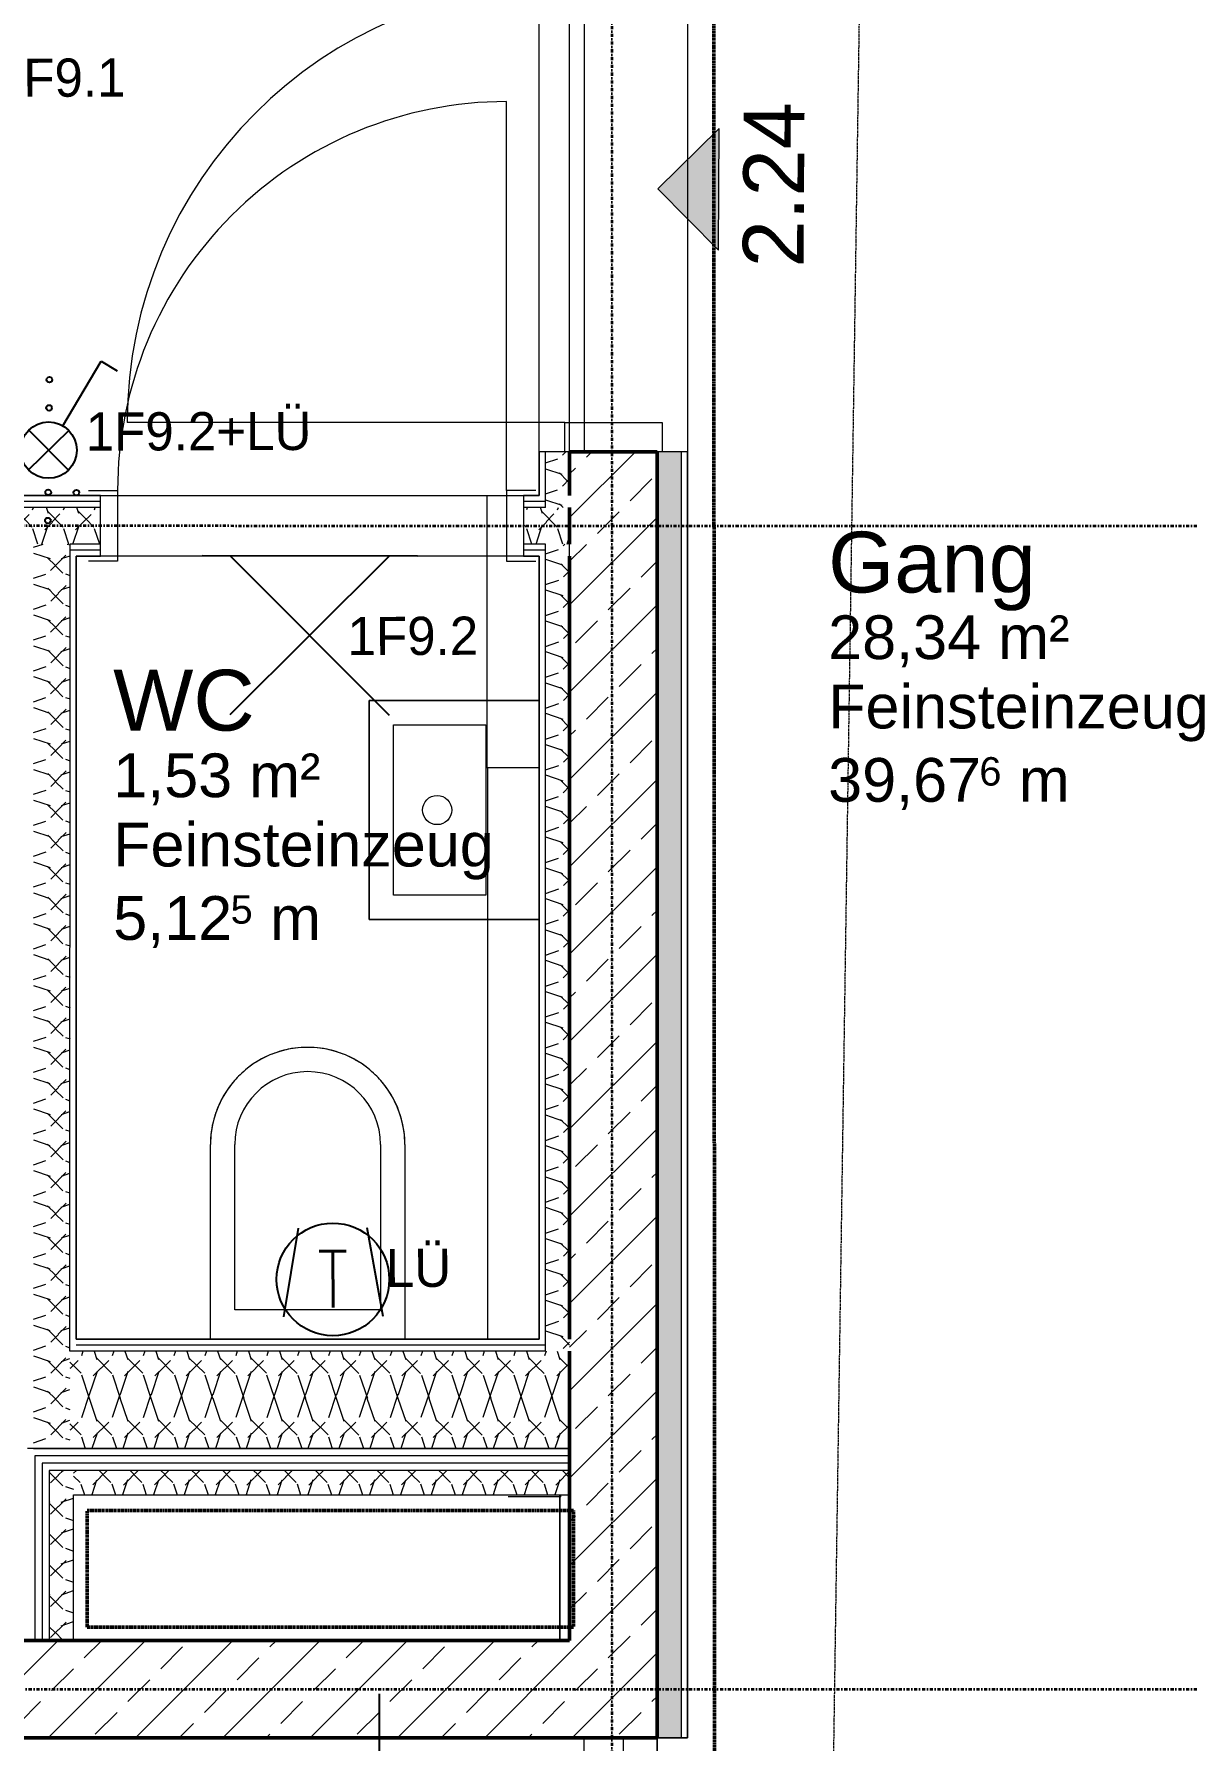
# Model space of a CAD drawing. Header units: metres. Extents: x -17679 to 22565, y -12299 to 33430.
# Drawn here: x 1558 to 3929, y 3915 to 7426 of the extents above; entities that cross this region are included whole.
import ezdxf
from ezdxf.enums import TextEntityAlignment as Align

# ---------------------------------------------------------------- set-up
doc = ezdxf.new("R2010")
doc.units = ezdxf.units.M
doc.linetypes.add('Strich Punkt Mittel', pattern=[0.015875, 0.00635, -0.0047625, 0, -0.0047625])
doc.linetypes.add('Verdeckt', pattern=[0.003, 0.002, -0.001])
doc.layers.get('0').update_dxf_attribs({"color": 252})
for name, color, linetype, lineweight in [('A-DETL-MBND', 5, 'Continuous', 5), ('A_Brandabschnitte', 30, 'Verdeckt', 50), ('A_Decken', 8, 'Continuous', 13), ('A_Fluchtweg', 240, 'Verdeckt', 18), ('A_Raeume_', 7, 'Continuous', 5), ('A_Raeume_Beschriftung_', 7, 'Continuous', 9), ('A_Raster_', 1, 'Continuous', 9), ('A_Sanitaer', 3, 'Continuous', 13), ('A_Tueren', 31, 'Continuous', 13), ('A_Waende', 7, 'Continuous', 13)]:
    doc.layers.add(name, color=color, linetype=linetype, lineweight=lineweight)
doc.layers.add('E_Steckdose+Schalter', color=150, linetype='Continuous', true_color=0x0b6cf4)
doc.layers.add('ET_LEGENDE - Wohnung$0$800_KO_HI____L', color=130, linetype='Continuous')
doc.styles.add('Arial_2', font='arial.ttf', dxfattribs={"height": 0.09})
doc.styles.add('Arial_3', font='arial.ttf', dxfattribs={"height": 0.0584901800327332})
doc.styles.add('Arial_4', font='arial.ttf', dxfattribs={"height": 0.1249999999999999})
doc.styles.add('ET_LEGENDE - Wohnung$0$ROMANS', font='romans.shx', dxfattribs={"width": 0.6})
pattern_1 = [(45, (0, 0), (-0.0898025612106916, 0.0898025612106916), []), (45, (0.0898, 0), (-0.0898025612106916, 0.0898025612106916), [0.0635, -0.03175])]

# ---------------------------------------------------------------- blocks, each defined once
blk = doc.blocks.new('*U548')
for p, q in [((25, 43.30127018922939), (91.66666666666666, 158.7713240271434)), ((91.66666666666666, 158.7713240271434), (120.5341801261374, 142.1046573604767)), ((-35.35533905932738, -35.35533905932736), (35.35533905932737, 35.35533905932737)), ((35.35533905932736, -35.35533905932738), (-35.35533905932736, 35.35533905932738))]:
    blk.add_line(p, q)
blk.add_circle((0, 0), 50)
at = {"layer": 'ET_LEGENDE - Wohnung$0$800_KO_HI____L'}
for centre in [(0, 125), (0, 74.99999999999997), (-50, -75), (0, -75), (50, -75), (0, -125)]:
    blk.add_circle(centre, 5, dxfattribs=at)
at = {"style": 'ET_LEGENDE - Wohnung$0$ROMANS', "width": 0.6, "flags": 1}
for tag, p in [('RAUMBUCHNUMMER', (-0.248237514286302, -465.740553349995)), ('ANLAGE', (-0.248237514286302, -615.740553349995))]:
    blk.add_attdef(tag, text='', height=100, dxfattribs=at).set_placement(p, align=Align.MIDDLE)
for tag, p in [('TEILANLAGE_NR', (-0.248237514286302, -765.740553349995)), ('KOMPONENTE', (-0.248237514286302, -915.740553349995)), ('KOMPONENTE_NR', (-0.248237514286302, -1065.740553349995)), ('BEZEICHNUNG', (-0.248237514286302, -1215.740553349995)), ('TYP', (-0.248237514286302, -1365.740553349995)), ('HERSTELLER', (-0.248237514286302, -1515.740553349995)), ('MODEL', (-0.248237514286302, -1665.740553349995)), ('LEISTUNG_MAX', (-0.248237514286302, -1815.740553349995)), ('SPEZIFISCH_1', (-0.248237514286302, -1965.740553349995)), ('SPEZIFISCH_2', (-0.248237514286302, -2115.740553349995)), ('SPEZIFISCH_3', (-0.2482375142872115, -2265.740553349995)), ('SPEZIFISCH_4', (-0.248237514286302, -2415.740553349995)), ('SPEZIFISCH_5', (-0.248237514286302, -2565.740553349995)), ('GEWERKE_CODE', (-0.248237514286302, -2715.740553349995)), ('LV_POS', (-0.248237514286302, -2865.740553349995)), ('ZAEHLER', (-0.248237514286302, -3015.740553349995)), ('PLATZHALTER_1', (-0.248237514286302, -3165.740553349995)), ('PLATZHALTER_2', (-0.2482375142872115, -3315.740553349995)), ('PLATZHALTER_3', (-0.2482375142872115, -3465.740553349995)), ('JOBLISTE_VDMA', (-0.248237514286302, -3615.740553349996)), ('ET_SPEZIFISCH_1', (-0.248237514286302, -3765.740553349996)), ('ET_SPEZIFISCH_2', (-0.248237514286302, -3915.740553349996)), ('ET_SPEZIFISCH_3', (-0.248237514286302, -4065.740553349995)), ('ET_SPEZIFISCH_4', (-0.248237514286302, -4215.740553349995)), ('ET_SPEZIFISCH_5', (-0.248237514286302, -4365.740553349995)), ('ET_SPEZIFISCH_6', (-0.248237514286302, -4515.740553349995)), ('ET_SPEZIFISCH_7', (-0.248237514286302, -4665.740553349995))]:
    blk.add_attdef(tag, text='', height=100, dxfattribs=at).set_placement(p, align=Align.MIDDLE_CENTER)
blk = doc.blocks.new('*U554')
for p, q in [((-61.10572275256288, 91.4663361400626), (-88.08133666266853, -65.89141166887865)), ((61.13336169065442, 91.44786541193635), (88.10124545852727, -65.86478990064664))]:
    blk.add_line(p, q)
blk.add_circle((0, 0), 100)
at = {"style": 'ET_LEGENDE - Wohnung$0$ROMANS', "width": 0.8}
blk.add_text('T', height=100, dxfattribs=at).set_placement((0, 0), align=Align.MIDDLE_CENTER)
at = {"style": 'ET_LEGENDE - Wohnung$0$ROMANS', "width": 0.6, "flags": 1}
for tag, p in [('RAUMBUCHNUMMER', (0, -400)), ('ANLAGE', (0, -550))]:
    blk.add_attdef(tag, text='', height=100, dxfattribs=at).set_placement(p, align=Align.MIDDLE)
for tag, p in [('TEILANLAGE_NR', (0, -700)), ('KOMPONENTE', (0, -850)), ('KOMPONENTE_NR', (0, -1000)), ('BEZEICHNUNG', (0, -1150)), ('TYP', (0, -1300)), ('HERSTELLER', (0, -1450)), ('MODEL', (0, -1600)), ('LEISTUNG_MAX', (0, -1750)), ('SPEZIFISCH_1', (0, -1900)), ('SPEZIFISCH_2', (0, -2050)), ('SPEZIFISCH_3', (-9.095e-13, -2200)), ('SPEZIFISCH_4', (0, -2350)), ('SPEZIFISCH_5', (0, -2500)), ('GEWERKE_CODE', (0, -2650)), ('LV_POS', (0, -2800)), ('ZAEHLER', (0, -2950)), ('PLATZHALTER_1', (0, -3100)), ('PLATZHALTER_2', (-9.095e-13, -3250)), ('PLATZHALTER_3', (-9.095e-13, -3400)), ('JOBLISTE_VDMA', (0, -3550)), ('ET_SPEZIFISCH_1', (0, -3700)), ('ET_SPEZIFISCH_2', (0, -3850)), ('ET_SPEZIFISCH_3', (0, -4000)), ('ET_SPEZIFISCH_4', (0, -4149.999999999999)), ('ET_SPEZIFISCH_5', (0, -4299.999999999999)), ('ET_SPEZIFISCH_6', (0, -4449.999999999999)), ('ET_SPEZIFISCH_7', (0, -4599.999999999999))]:
    blk.add_attdef(tag, text='', height=100, dxfattribs=at).set_placement(p, align=Align.MIDDLE_CENTER)
blk = doc.blocks.new('*U546')
for p, q in [((-70.71067811865481, -70.71067811865473), (70.71067811865473, 70.71067811865474)), ((70.7106781186547, -70.71067811865474), (-70.71067811865478, 70.71067811865477)), ((-95.7106781186548, -70.71067811865473), (95.7106781186547, -70.71067811865474))]:
    blk.add_line(p, q)
at = {"style": 'ET_LEGENDE - Wohnung$0$ROMANS', "width": 0.6, "flags": 1}
for tag, p in [('RAUMBUCHNUMMER', (0, -400)), ('ANLAGE', (0, -550))]:
    blk.add_attdef(tag, text='', height=100, dxfattribs=at).set_placement(p, align=Align.MIDDLE)
for tag, p in [('TEILANLAGE_NR', (0, -700)), ('KOMPONENTE', (0, -850)), ('KOMPONENTE_NR', (0, -1000)), ('BEZEICHNUNG', (0, -1150)), ('TYP', (0, -1300)), ('HERSTELLER', (0, -1450)), ('MODEL', (0, -1600)), ('LEISTUNG_MAX', (0, -1750)), ('SPEZIFISCH_1', (0, -1900)), ('SPEZIFISCH_2', (0, -2050)), ('SPEZIFISCH_3', (-9.095e-13, -2200)), ('SPEZIFISCH_4', (0, -2350)), ('SPEZIFISCH_5', (0, -2500)), ('GEWERKE_CODE', (0, -2650)), ('LV_POS', (0, -2800)), ('ZAEHLER', (0, -2950)), ('PLATZHALTER_1', (0, -3100)), ('PLATZHALTER_2', (-9.095e-13, -3250)), ('PLATZHALTER_3', (-9.095e-13, -3400)), ('JOBLISTE_VDMA', (0, -3550)), ('ET_SPEZIFISCH_1', (0, -3700)), ('ET_SPEZIFISCH_2', (0, -3850)), ('ET_SPEZIFISCH_3', (0, -4000)), ('ET_SPEZIFISCH_4', (0, -4149.999999999999)), ('ET_SPEZIFISCH_5', (0, -4299.999999999999)), ('ET_SPEZIFISCH_6', (0, -4449.999999999999)), ('ET_SPEZIFISCH_7', (0, -4599.999999999999))]:
    blk.add_attdef(tag, text='', height=100, dxfattribs=at).set_placement(p, align=Align.MIDDLE_CENTER)
blk = doc.blocks.new('Tür_Blockzarge_1 Flügel - 90x200_RB 106x208_Portale-11884410-263_PP_03DG_BT2')
at = {"layer": 'A_Tueren', "lineweight": 5}
blk.add_line((0.4499999999999922, 0.0749999999999948), (0.4499999999999907, 0.974999999999995), dxfattribs=at)
at = {"layer": 'A_Tueren'}
for p, q in [((-0.5300000000000081, 0.0749999999999944), (-0.4500000000000076, 0.0749999999999944)), ((-0.5300000000000081, -0.0049999999990282), (-0.5300000000000081, 0.0749999999999944)), ((-0.5300000000000081, 0.0749999999999944), (0.5299999999999913, 0.0749999999999978)), ((-0.4500000000000076, 0.0749999999999944), (-0.4500000000000076, -0.0049999999990282)), ((0.4499999999999917, 0.0749999999999944), (0.5299999999999914, 0.0749999999999978)), ((0.4499999999999912, -0.0049999999990282), (0.4499999999999917, 0.0749999999999944)), ((0.5299999999999914, 0.0749999999999978), (0.5299999999999914, -0.0049999999990282)), ((-0.4500000000000076, -0.0049999999990282), (-0.5300000000000081, -0.0049999999990282)), ((0.5299999999999914, -0.0049999999990282), (0.4499999999999912, -0.0049999999990282)), ((-0.5300000000000084, -0.075000000000002), (0.5299999999999918, -0.075000000000002))]:
    blk.add_line(p, q, dxfattribs=at)
at = {"layer": 'A_Tueren', "lineweight": 5}
blk.add_arc((0.449999999999992, 0.0749999999999948), 0.8999999999999996, 89.99999999999972, 180, dxfattribs=at)
blk = doc.blocks.new('UZ_D1 - SL_0800x2000_Zimmertür_Stahlzarge_GK-8223013-263_PP_03DG_BT2')
at = {"layer": 'A_Tueren', "lineweight": 5}
for p, q in [((0.3999999999999896, 0.0725000000009665), (0.3999999999999883, 0.8725000000009668)), ((-0.4600000000000088, 0.0725000000009661), (-0.400000000000008, 0.0725000000009659)), ((-0.400000000000008, 0.0725000000009659), (-0.400000000000008, -0.0725000000000611)), ((0.3999999999999917, 0.0725000000009661), (0.3999999999999917, -0.072500000000065)), ((0.4599999999999925, 0.0725000000009661), (0.3999999999999917, 0.0725000000009661)), ((-0.400000000000008, -0.0725000000000611), (-0.4600000000000087, -0.072500000000061)), ((0.3999999999999917, -0.072500000000065), (0.4599999999999925, -0.072500000000065))]:
    blk.add_line(p, q, dxfattribs=at)
blk.add_arc((0.3999999999999895, 0.0725000000009665), 0.7999999999999998, 89.99999999999969, 180, dxfattribs=at)
blk = doc.blocks.new('Sani_WC-Wandbasierend - 400x600-V78-263_PP_03DG_BT2')
at = {"layer": 'A_Sanitaer', "lineweight": 5}
for p, q in [((-0.0750000000000053, -0.5125000000019604), (-0.0750000000000053, -0.112500000001966)), ((-0.0750000000000076, -0.112500000001966), (0.3249999999999972, -0.112500000001966)), ((-0.0750000000000076, -0.5125000000019089), (-0.0750000000000076, -0.112500000001966)), ((0.3249999999999948, -0.112500000001966), (0.3249999999999948, -0.5125000000019604)), ((0.3249999999999972, -0.112500000001966), (0.3249999999999972, -0.5125000000019082)), ((-0.0250000000000051, -0.1725000000019744), (0.2749999999999947, -0.1725000000019744)), ((-0.0250000000000051, -0.5125000000019088), (-0.0250000000000051, -0.1725000000019744)), ((0.2749999999999947, -0.1725000000019744), (0.2749999999999947, -0.5125000000019082))]:
    blk.add_line(p, q, dxfattribs=at)
for centre, radius, start, end in [((0.1249999999999948, -0.5125000000019604), 0.1999999999999985, 180.0000000000007, 3.053e-13), ((0.1249999999999948, -0.5125000000019082), 0.1999999999999988, 179.9999999999999, 195.2196719280547), ((0.1249999999999948, -0.5125000000019082), 0.1499999999999993, 180.0000000000003, 359.9999999999996), ((0.1249999999999948, -0.5125000000019082), 0.1999999999999986, 344.7803280719455, 359.9999999999996), ((0.1249999999999948, -0.5125000000019082), 0.1999999999999988, 195.2196719280547, 200.1489911569361), ((0.1249999999999948, -0.5125000000019082), 0.1999999999999989, 200.1489911569361, 210.5084536868487), ((0.1249999999999948, -0.5125000000019082), 0.1999999999999986, 332.2043756006018, 339.8510088430549), ((0.1249999999999948, -0.5125000000019082), 0.1999999999999986, 339.8510088430549, 344.7803280719455), ((0.1249999999999948, -0.5125000000019082), 0.1999999999999988, 210.5084536868487, 216.2662473357285), ((0.1249999999999948, -0.5125000000019082), 0.1999999999999988, 216.2662473357285, 225.9280558007946), ((0.1249999999999948, -0.5125000000019082), 0.1999999999999985, 314.0719441992157, 323.7337526642591), ((0.1249999999999948, -0.5125000000019082), 0.1999999999999986, 323.7337526642591, 329.4915463131576), ((0.1249999999999948, -0.5125000000019082), 0.1999999999999986, 329.4915463131576, 332.0709084514642), ((0.1249999999999948, -0.5125000000019082), 0.1999999999999989, 225.9280558007946, 231.8047665613693), ((0.1249999999999948, -0.5125000000019082), 0.1999999999999985, 308.1952334386303, 314.0719441992156), ((0.1249999999999948, -0.5125000000019082), 0.1999999999999989, 231.8047665613693, 241.666142871808), ((0.1249999999999948, -0.5125000000019082), 0.1999999999999988, 241.666142871808, 247.1471205001772), ((0.1249999999999948, -0.5125000000019082), 0.1999999999999987, 247.1471205001772, 258.6660035308041), ((0.1249999999999948, -0.5125000000019082), 0.1999999999999986, 281.3339964692234, 292.8528794998148), ((0.1249999999999948, -0.5125000000019082), 0.1999999999999986, 292.8528794998148, 298.3338571282058), ((0.1249999999999948, -0.5125000000019082), 0.1999999999999985, 298.3338571282058, 308.1952334386303), ((0.1249999999999948, -0.5125000000019082), 0.1999999999999987, 258.6660035308041, 262.3967355897292), ((0.1249999999999948, -0.5125000000019082), 0.1999999999999987, 262.3967355897292, 277.6032644102708), ((0.1249999999999948, -0.5125000000019082), 0.1999999999999987, 277.6032644102708, 281.3339964692234)]:
    blk.add_arc(centre, radius, start, end, dxfattribs=at)
blk = doc.blocks.new('UZ_D1 - SL_0900x2000_Wohnungstür-5426848-263_PP_03DG_BT2')
at = {"layer": 'A_Tueren', "lineweight": 5}
for p, q in [((-0.4500000000000081, 0.1000000000000607), (-0.5100000000000088, 0.1000000000000607)), ((-0.4500000000000082, -0.1000000000009659), (-0.4500000000000081, 0.1000000000000607)), ((0.4499999999999915, 0.1000000000000617), (0.5099999999999922, 0.1000000000000617)), ((0.4499999999999915, -0.1000000000009661), (0.4499999999999915, 0.1000000000000617)), ((-0.5100000000000088, -0.1000000000009661), (-0.4500000000000082, -0.1000000000009659)), ((0.5099999999999922, -0.1000000000009661), (0.4499999999999915, -0.1000000000009661)), ((0.4499999999999896, -0.1000000000009668), (0.449999999999988, -1.000000000000967))]:
    blk.add_line(p, q, dxfattribs=at)
blk.add_arc((0.4499999999999895, -0.1000000000009668), 0.9000000000000012, 179.9999999999999, 269.9999999999999, dxfattribs=at)
blk = doc.blocks.new('Symbol_Schatten - Bodendurchbruch_Schatten-10009155-263_PP_03DG_BT2')
at = {"layer": 'A-DETL-MBND'}
for p, q in [((0.4999981180737002, -0.1498861902677564), (0.4999981180737002, 0.15)), ((0.4999981180737006, 0.15), (0.4999981180737006, -0.1498861902677564))]:
    blk.add_line(p, q, dxfattribs=at)
blk = doc.blocks.new('Sani_Handwaschbecken_Wandbasiert_eckig - 450 x 350-V94-263_PP_03DG_BT2')
at = {"layer": 'A_Sanitaer', "lineweight": 5}
for p, q in [((0.3476462476066952, 0.3812500000009619), (-0.1023537523933027, 0.3812500000009619)), ((-0.1023537523933027, 0.3812500000009619), (-0.1023537523933027, 0.0312500000009888)), ((-0.1023537523933027, 0.0312500000009887), (-0.1023537523933027, 0.3812500000009619)), ((-0.1023537523933027, 0.3812500000009619), (0.3476462476066952, 0.3812500000009619)), ((0.3476462476066952, 0.0312500000009888), (0.3476462476066952, 0.3812500000009619)), ((0.3476462476066952, 0.3812500000009619), (0.3476462476066952, 0.0312500000009888)), ((-0.0523537523932997, 0.1412500000010785), (-0.0523537523932997, 0.3312500000009897)), ((-0.0523537523932997, 0.3312500000009897), (0.2976462476066701, 0.3312500000009897)), ((0.2976462476066701, 0.3312500000009897), (0.2976462476066701, 0.1412500000010785)), ((0.2976462476066701, 0.1412500000010785), (-0.0523537523932997, 0.1412500000010785))]:
    blk.add_line(p, q, dxfattribs=at)
blk.add_circle((0.1226462476066962, 0.2412500000009187), 0.03, dxfattribs=at)
blk = doc.blocks.new('BS_Raum_Top_Pfeil - oben_links-2842557-263_PP_03DG_BT2')
at = {"layer": 'A_Raeume_Beschriftung_'}
blk.add_hatch(color=256, dxfattribs=at).paths.add_polyline_path([(-0.0025, 0.0075), (0.0025, 0.0075), (0, 0.005)])
for p, q in [((-0.0025, 0.0075), (0, 0.005)), ((0.0025, 0.0075), (-0.0025, 0.0075)), ((0, 0.005), (0.0025, 0.0075))]:
    blk.add_line(p, q, dxfattribs=at)
blk = doc.blocks.new('6546546')
at = {"layer": 'A_Waende', "lineweight": 5, "true_color": 0x636466}
h = blk.add_hatch(dxfattribs=at)
h.set_pattern_fill('FP_38', color=251, angle=247.6399999999996, style=0, pattern_type=2)
h.set_pattern_definition([(134.9979999999996, (-46.82094261635213, 64.46592283149494), (-0.2539953934585825, 0.1270123151580974), [0.02245, -0.15715]), (134.9979999999996, (-46.93208400001176, 64.51380385945197), (-0.2539953934585825, 0.1270123151580974), [0.02245, -0.15715]), (134.9979999999996, (-46.82069303575643, 64.52961692627245), (-0.2539953934585825, 0.1270123151580974), [0.02245, -0.15715]), (134.9979999999996, (-46.93183441941608, 64.57749795422947), (-0.2539953934585825, 0.1270123151580974), [0.02245, -0.15715]), (161.5629999999996, (-46.83693984165183, 64.4822350595068), (-0.5079932232547714, 0.1270184192439351), [0.0502, -0.35141]), (161.5629999999996, (-46.88470213324612, 64.49755705355659), (-0.5079932232547714, 0.1270184192439351), [0.0502, -0.35141]), (161.5629999999996, (-46.83669026105614, 64.54592915428431), (-0.5079932232547714, 0.1270184192439351), [0.0502, -0.35141]), (161.5629999999996, (-46.88445255265043, 64.5612511483341), (-0.5079932232547714, 0.1270184192439351), [0.0502, -0.35141]), (224.9979999999997, (-46.93201857789529, 64.482419217986), (0.2540042599719658, 0.1269945826249844), [0.02245, -0.15715]), (224.9979999999997, (-46.82069303575643, 64.52961692627245), (0.2540042599719658, 0.1269945826249844), [0.02245, -0.15715]), (224.9979999999997, (-46.93214942212825, 64.54518850091793), (0.2540042599719658, 0.1269945826249844), [0.02245, -0.15715]), (224.9979999999997, (-46.82044345516076, 64.59331102104996), (0.2540042599719658, 0.1269945826249844), [0.02245, -0.15715]), (198.4329999999997, (-46.88470213324612, 64.49755705355659), (0.5080020895753228, 0.1269829543171272), [0.0502, -0.35141]), (198.4329999999997, (-46.8370052637683, 64.51361970097275), (0.5080020895753228, 0.1269829543171272), [0.0502, -0.35141]), (198.4329999999997, (-46.88445255265043, 64.5612511483341), (0.5080020895753228, 0.1269829543171272), [0.0502, -0.35141]), (198.4329999999997, (-46.83675568317262, 64.57731379575026), (0.5080020895753228, 0.1269829543171272), [0.0502, -0.35141])])
h.paths.add_polyline_path([(-46.83362629861604, 60.12862341519181), (-46.83354670920272, 62.77352509249182), (-46.88354670918271, 62.77352659707168), (-46.88354670918271, 60.12862491977166)])
h.paths.add_polyline_path([(-46.83351601577292, 63.79352509203002), (-46.83336524719776, 68.80384644163611), (-46.88336524722042, 68.80384644163614), (-46.88349723009876, 63.79352659660989)])
h = blk.add_hatch(dxfattribs=at)
h.set_pattern_fill('FP_132', color=251, angle=-112.3600000000075, style=0, pattern_type=2)
h.set_pattern_definition([(314.9979999999925, (-47.12621456573084, 63.59237544473943), (0.2539953934585666, -0.1270123151581291), [0.02245, -0.15715]), (314.9979999999925, (-47.01469275724256, 63.54541922862798), (0.2539953934585666, -0.1270123151581291), [0.02245, -0.15715]), (314.9979999999925, (-47.1260837214979, 63.52960616180752), (0.2539953934585666, -0.1270123151581291), [0.02245, -0.15715]), (314.9979999999925, (-47.01494233783825, 63.48172513385048), (0.2539953934585666, -0.1270123151581291), [0.02245, -0.15715]), (341.5629999999924, (-47.10983691560249, 63.57698802857316), (0.5079932232547555, -0.1270184192439987), [0.0502, -0.35141]), (341.5629999999924, (-47.06245504883685, 63.56074122267777), (0.5079932232547555, -0.1270184192439987), [0.0502, -0.35141]), (341.5629999999924, (-47.11008649619819, 63.51329393379566), (0.5079932232547555, -0.1270184192439987), [0.0502, -0.35141]), (341.5629999999924, (-47.06270462943255, 63.49704712790027), (0.5079932232547555, -0.1270184192439987), [0.0502, -0.35141]), (44.99799999999249, (-47.01475817935903, 63.57680387009395), (-0.2540042599719817, -0.1269945826249526), [0.02245, -0.15715]), (44.99799999999249, (-47.1260837214979, 63.52960616180752), (-0.2540042599719817, -0.1269945826249526), [0.02245, -0.15715]), (44.99799999999249, (-47.01500775995472, 63.51310977531643), (-0.2540042599719817, -0.1269945826249526), [0.02245, -0.15715]), (44.99799999999249, (-47.12633330209359, 63.46591206703), (-0.2540042599719817, -0.1269945826249526), [0.02245, -0.15715]), (18.43299999999249, (-47.06245504883685, 63.56074122267777), (-0.5080020895753388, -0.1269829543170635), [0.0502, -0.35141]), (18.43299999999249, (-47.11015191831467, 63.54467857526161), (-0.5080020895753388, -0.1269829543170635), [0.0502, -0.35141]), (18.43299999999249, (-47.06270462943255, 63.49704712790027), (-0.5080020895753388, -0.1269829543170635), [0.0502, -0.35141]), (18.43299999999249, (-47.11002107408172, 63.4819092923297), (-0.5080020895753388, -0.1269829543170635), [0.0502, -0.35141])])
h.paths.add_polyline_path([(-47.11355016768608, 62.65859752857394), (-47.06355016759935, 62.65859966095133), (-47.06368166043371, 62.77353201762017), (-47.11354670907854, 62.77353351813919), (-47.11355016768609, 62.65859966095135)])
h.paths.add_polyline_path([(-47.0635494153094, 62.68359966100618), (-47.06355016759928, 62.68360101420611), (-47.06354941530938, 62.77352659707169)])
h.paths.add_polyline_path([(-47.0635160156718, 63.79353201309748), (-47.06368166043371, 64.05167334819899), (-47.11350824780924, 64.05167334819899), (-47.11351601564912, 63.79353351767733), (-47.06356752526327, 63.79353201309748)])
h.paths.add_polyline_path([(-47.06349470676477, 64.50167334581982), (-47.06349470656299, 64.51416679928985), (-47.11349433059717, 64.51416679928984), (-47.11349470674219, 64.50167848735705), (-47.06352090028608, 64.50167334851334)])
h = blk.add_hatch(dxfattribs=at)
h.set_pattern_fill('FP_2', color=251, style=0, pattern_type=2)
h.set_pattern_definition(pattern_1)
h.paths.add_polyline_path([(-46.88362629849943, 60.12862491977166), (-46.88362629849762, 62.77352659707169), (-47.06354670926423, 62.77352659707169), (-47.06360162734927, 60.12863033625926)])
h.paths.add_polyline_path([(-46.88351601575329, 63.79352659660989), (-46.88350825153533, 64.05154606265133), (-47.06350825144909, 64.05155147913887), (-47.063494706563, 63.79353201309749), (-46.97099920234869, 63.79352922911875)])
h = blk.add_hatch(dxfattribs=at)
h.set_pattern_fill('FP_114', color=251, angle=-112.3599999999926, style=0, pattern_type=2)
h.set_pattern_definition([(45.00200000000738, (-48.3734594981875, 62.55809256345028), (0.1269945826249531, 0.2540042599719814), [0.02245, -0.15715]), (45.00200000000738, (-48.3255784702305, 62.66923394710993), (0.1269945826249531, 0.2540042599719814), [0.02245, -0.15715]), (45.00200000000738, (-48.31030979042695, 62.55914821952885), (0.1269945826249531, 0.2540042599719814), [0.02245, -0.15715]), (45.00200000000738, (-48.26280918729857, 62.66936479134289), (0.1269945826249531, 0.2540042599719814), [0.02245, -0.15715]), (71.56700000000741, (-48.35807208202123, 62.57447021357862), (0.1269829543170644, 0.5080020895753387), [0.0502, -0.35141]), (71.56700000000741, (-48.34182527612586, 62.62185208034428), (0.1269829543170644, 0.5080020895753387), [0.0502, -0.35141]), (71.56700000000741, (-48.29437798724374, 62.57422063298294), (0.1269829543170644, 0.5080020895753387), [0.0502, -0.35141]), (71.56700000000741, (-48.27813118134836, 62.62160249974859), (0.1269829543170644, 0.5080020895753387), [0.0502, -0.35141]), (135.0020000000074, (-48.35788792354204, 62.66954894982209), (0.1270123151581285, -0.2539953934585669), [0.02245, -0.15715]), (135.0020000000074, (-48.31030979042695, 62.55914821952885), (0.1270123151581285, -0.2539953934585669), [0.02245, -0.15715]), (135.0020000000074, (-48.29419382876452, 62.6692993692264), (0.1270123151581285, -0.2539953934585669), [0.02245, -0.15715]), (135.0020000000074, (-48.24661569564944, 62.55889863893316), (0.1270123151581285, -0.2539953934585669), [0.02245, -0.15715]), (108.4370000000073, (-48.34182527612586, 62.62185208034428), (0.1270184192439974, -0.5079932232547558), [0.0502, -0.35141]), (108.4370000000073, (-48.32576262870968, 62.57415521086646), (0.1270184192439974, -0.5079932232547558), [0.0502, -0.35141]), (108.4370000000073, (-48.27813118134836, 62.62160249974859), (0.1270184192439974, -0.5079932232547558), [0.0502, -0.35141]), (108.4370000000073, (-48.26299334577776, 62.57428605509942), (0.1270184192439974, -0.5079932232547558), [0.0502, -0.35141])])
h.paths.add_polyline_path([(-49.69599439469639, 62.58348739329778), (-49.6584932448511, 62.58348899292202), (-49.65849644337176, 62.65848792655653), (-49.69599898928627, 62.65848739346222), (-49.69599898928627, 62.58348739329776)])
h.paths.add_polyline_path([(-48.78849324564224, 62.58352609628935), (-48.02822709718533, 62.58355851917105), (-48.02823029575152, 62.65855851970863), (-48.78849644420839, 62.65852609622111), (-48.78849324677432, 62.58355264186445)])
h.paths.add_polyline_path([(-47.15822709797659, 62.58359562314416), (-47.06355242446916, 62.58359966078685), (-47.06368166043371, 62.65859966095136), (-47.15823029654268, 62.65859562307594), (-47.15822709805784, 62.58359752837736)])
h = blk.add_hatch(dxfattribs=at)
h.set_pattern_fill('FP_116', color=251, angle=-112.3599999999981, style=0, pattern_type=2)
h.set_pattern_definition([(314.9980000000018, (-48.17868284923183, 61.64104346061262), (0.2539953934585873, -0.1270123151580877), [0.02245, -0.15715]), (314.9980000000018, (-48.06754146557219, 61.59316243265561), (0.2539953934585873, -0.1270123151580877), [0.02245, -0.15715]), (314.9980000000018, (-48.17893242982751, 61.57734936583512), (0.2539953934585873, -0.1270123151580877), [0.02245, -0.15715]), (314.9980000000018, (-48.06741062133923, 61.53039314972369), (0.2539953934585873, -0.1270123151580877), [0.02245, -0.15715]), (341.5630000000018, (-48.16268562393213, 61.62473123260077), (0.5079932232547762, -0.1270184192439158), [0.0502, -0.35141]), (341.5630000000018, (-48.11492333233784, 61.60940923855098), (0.5079932232547762, -0.1270184192439158), [0.0502, -0.35141]), (341.5630000000018, (-48.16255477969917, 61.56196194966884), (0.5079932232547762, -0.1270184192439158), [0.0502, -0.35141]), (341.5630000000018, (-48.11517291293352, 61.54571514377348), (0.5079932232547762, -0.1270184192439158), [0.0502, -0.35141]), (44.99800000000184, (-48.06722646286002, 61.62547188596715), (-0.254004259971961, -0.126994582624994), [0.02245, -0.15715]), (44.99800000000184, (-48.17893242982751, 61.57734936583512), (-0.254004259971961, -0.126994582624994), [0.02245, -0.15715]), (44.99800000000184, (-48.06747604345572, 61.56177779118965), (-0.254004259971961, -0.126994582624994), [0.02245, -0.15715]), (44.99800000000184, (-48.17880158559455, 61.5145800829032), (-0.254004259971961, -0.126994582624994), [0.02245, -0.15715]), (18.43300000000184, (-48.11492333233784, 61.60940923855098), (-0.5080020895753181, -0.1269829543171463), [0.0502, -0.35141]), (18.43300000000184, (-48.16262020181565, 61.59334659113481), (-0.5080020895753181, -0.1269829543171463), [0.0502, -0.35141]), (18.43300000000184, (-48.11517291293352, 61.54571514377348), (-0.5080020895753181, -0.1269829543171463), [0.0502, -0.35141]), (18.43300000000184, (-48.16286978241134, 61.52965249635729), (-0.5080020895753181, -0.1269829543171463), [0.0502, -0.35141])])
h.paths.add_polyline_path([(-48.09110839742436, 60.72352921393486), (-48.09105280239644, 62.583555391355), (-48.1660524263817, 62.58352609628935), (-48.16605317867161, 60.72352921393488)])
h.paths.add_polyline_path([(-48.09110839751589, 60.72352695706509), (-48.09110839742436, 60.72352921393486), (-48.13362027961284, 60.72352823631551)])
h = blk.add_hatch(dxfattribs=at)
h.set_pattern_fill('FP_133', color=251, angle=-112.3599999999956, style=0, pattern_type=2)
h.set_pattern_definition([(315.0000000000043, (-47.12594890734996, 61.75297311532329), (0.2539998268700293, -0.1270034489688965), [0.02245, -0.15715]), (315.0000000000043, (-47.01442709886165, 61.70601689921188), (0.2539998268700293, -0.1270034489688965), [0.02245, -0.15715]), (315.0000000000043, (-47.12581806311699, 61.69020383239138), (0.2539998268700293, -0.1270034489688965), [0.02245, -0.15715]), (315.0000000000043, (-47.01467667945735, 61.64232280443437), (0.2539998268700293, -0.1270034489688965), [0.02245, -0.15715]), (341.5650000000043, (-47.11049606906721, 61.73796612398568), (0.5079976567245466, -0.1270006868578657), [0.0502, -0.35141]), (341.5650000000043, (-47.06311420230155, 61.72171931809029), (0.5079976567245466, -0.1270006868578657), [0.0502, -0.35141]), (341.5650000000043, (-47.10982083781729, 61.67389160437952), (0.5079976567245466, -0.1270006868578657), [0.0502, -0.35141]), (341.5650000000043, (-47.06205854622299, 61.65856961032975), (0.5079976567245466, -0.1270006868578657), [0.0502, -0.35141]), (45.00000000000434, (-47.01541733282375, 61.73778196550648), (-0.2539998268700101, -0.1270034489689351), [0.02245, -0.15715]), (45.00000000000434, (-47.12581806311699, 61.69020383239138), (-0.2539998268700101, -0.1270034489689351), [0.02245, -0.15715]), (45.00000000000434, (-47.01474210157382, 61.67370744590032), (-0.2539998268700101, -0.1270034489689351), [0.02245, -0.15715]), (45.00000000000434, (-47.12606764371267, 61.62650973761387), (-0.2539998268700101, -0.1270034489689351), [0.02245, -0.15715]), (18.43500000000432, (-47.06311420230155, 61.72171931809029), (-0.5079976567245273, -0.1270006868579425), [0.0502, -0.35141]), (18.43500000000432, (-47.11081107177937, 61.70565667067412), (-0.5079976567245273, -0.1270006868579425), [0.0502, -0.35141]), (18.43500000000432, (-47.06205854622299, 61.65856961032975), (-0.5079976567245273, -0.1270006868579425), [0.0502, -0.35141]), (18.43500000000432, (-47.10975541570081, 61.64250696291357), (-0.5079976567245273, -0.1270006868579425), [0.0502, -0.35141])])
h.paths.add_polyline_path([(-47.06360237963913, 60.92349603785788), (-47.06368166043371, 62.58359965527528), (-47.11355204179251, 62.58359562314414), (-47.11355317675914, 60.92349754095718), (-47.06360839795862, 60.92349603785788)])
h = blk.add_hatch(dxfattribs=at)
h.set_pattern_fill('FP_117', color=251, angle=-112.3599999999991, style=0, pattern_type=2)
h.set_pattern_definition([(224.9980000000009, (-47.5713068315305, 60.94894493213462), (-0.1270123151580919, -0.2539953934585852), [0.02245, -0.15715]), (224.9980000000009, (-47.61826304764194, 60.83742312364634), (-0.1270123151580919, -0.2539953934585852), [0.02245, -0.15715]), (224.9980000000009, (-47.63407611446242, 60.94881408790166), (-0.1270123151580919, -0.2539953934585852), [0.02245, -0.15715]), (224.9980000000009, (-47.68195714241944, 60.83767270424203), (-0.1270123151580919, -0.2539953934585852), [0.02245, -0.15715]), (251.5630000000009, (-47.58669424769676, 60.93256728200628), (-0.1270184192439241, -0.5079932232547743), [0.0502, -0.35141]), (251.5630000000009, (-47.60294105359215, 60.88518541524064), (-0.1270184192439241, -0.5079932232547743), [0.0502, -0.35141]), (251.5630000000009, (-47.65038834247428, 60.93281686260198), (-0.1270184192439241, -0.5079932232547743), [0.0502, -0.35141]), (251.5630000000009, (-47.66663514836966, 60.88543499583632), (-0.1270184192439241, -0.5079932232547743), [0.0502, -0.35141]), (314.9980000000009, (-47.58687840617598, 60.83748854576282), (-0.1269945826249898, 0.2540042599719631), [0.02245, -0.15715]), (314.9980000000009, (-47.63407611446242, 60.94881408790166), (-0.1269945826249898, 0.2540042599719631), [0.02245, -0.15715]), (314.9980000000009, (-47.65057250095348, 60.8377381263585), (-0.1269945826249898, 0.2540042599719631), [0.02245, -0.15715]), (314.9980000000009, (-47.69815063406858, 60.94813885665175), (-0.1269945826249898, 0.2540042599719631), [0.02245, -0.15715]), (288.4330000000009, (-47.60294105359215, 60.88518541524064), (-0.1269829543171379, 0.5080020895753203), [0.0502, -0.35141]), (288.4330000000009, (-47.61900370100832, 60.93288228471845), (-0.1269829543171379, 0.5080020895753203), [0.0502, -0.35141]), (288.4330000000009, (-47.66663514836966, 60.88543499583632), (-0.1269829543171379, 0.5080020895753203), [0.0502, -0.35141]), (288.4330000000009, (-47.68177298394024, 60.93275144048549), (-0.1269829543171379, 0.5080020895753203), [0.0502, -0.35141])])
h.paths.add_polyline_path([(-47.06360839795862, 60.72349603794843), (-47.06360839795862, 60.72352673139796), (-47.06360839795862, 60.92349603785788), (-48.09110237917273, 60.92352695697445), (-48.09110237917275, 60.72352695706508), (-47.08202337645319, 60.72349659208455)])
h = blk.add_hatch(dxfattribs=at)
h.set_pattern_fill('FP_119', color=251, angle=-112.3600000000061, style=0, pattern_type=2)
h.set_pattern_definition([(314.9979999999939, (-48.17878062502259, 60.52626232046669), (0.2539953934585699, -0.1270123151581228), [0.02245, -0.15715]), (314.9979999999939, (-48.06763924136297, 60.47838129250966), (0.2539953934585699, -0.1270123151581228), [0.02245, -0.15715]), (314.9979999999939, (-48.1790302056183, 60.4625682256892), (0.2539953934585699, -0.1270123151581228), [0.02245, -0.15715]), (314.9979999999939, (-48.06788882195867, 60.41468719773215), (0.2539953934585699, -0.1270123151581228), [0.02245, -0.15715]), (341.5629999999938, (-48.16278339972291, 60.50995009245484), (0.5079932232547586, -0.127018419243986), [0.0502, -0.35141]), (341.5629999999938, (-48.11502110812863, 60.49462809840504), (0.5079932232547586, -0.127018419243986), [0.0502, -0.35141]), (341.5629999999938, (-48.16265255548995, 60.44718080952292), (0.5079932232547586, -0.127018419243986), [0.0502, -0.35141]), (341.5629999999938, (-48.11527068872431, 60.43093400362753), (0.5079932232547586, -0.127018419243986), [0.0502, -0.35141]), (44.99799999999392, (-48.06770466347945, 60.50976593397561), (-0.2540042599719785, -0.1269945826249589), [0.02245, -0.15715]), (44.99799999999392, (-48.1790302056183, 60.4625682256892), (-0.2540042599719785, -0.1269945826249589), [0.02245, -0.15715]), (44.99799999999392, (-48.06757381924649, 60.44699665104371), (-0.2540042599719785, -0.1269945826249589), [0.02245, -0.15715]), (44.99799999999392, (-48.17835497436839, 60.39849370608305), (-0.2540042599719785, -0.1269945826249589), [0.02245, -0.15715]), (18.43299999999392, (-48.11502110812863, 60.49462809840504), (-0.5080020895753355, -0.1269829543170761), [0.0502, -0.35141]), (18.43299999999392, (-48.16271797760642, 60.47856545098888), (-0.5080020895753355, -0.1269829543170761), [0.0502, -0.35141]), (18.43299999999392, (-48.11527068872431, 60.43093400362753), (-0.5080020895753355, -0.1269829543170761), [0.0502, -0.35141]), (18.43299999999392, (-48.16296755820214, 60.41487135621136), (-0.5080020895753355, -0.1269829543170761), [0.0502, -0.35141])])
h.paths.add_polyline_path([(-48.08362027963552, 60.32866102959829), (-48.08361125619746, 60.67852673140887), (-48.13360975162584, 60.67852721157267), (-48.13362027961283, 60.32866388830008), (-48.08368042706363, 60.32866103140825)])
h = blk.add_hatch(dxfattribs=at)
h.set_pattern_fill('FP_120', color=251, angle=-112.3600000000043, style=0, pattern_type=2)
h.set_pattern_definition([(224.9989999999957, (-47.5731314256815, 60.72370357080368), (-0.1270078820828693, -0.2539976102029779), [0.02245, -0.15715]), (224.9989999999957, (-47.62101245363852, 60.61256218714404), (-0.1270078820828693, -0.2539976102029779), [0.02245, -0.15715]), (224.9989999999957, (-47.63720594528765, 60.72302833955377), (-0.1270078820828693, -0.2539976102029779), [0.02245, -0.15715]), (224.9989999999957, (-47.68470654841604, 60.61281176773973), (-0.1270078820828693, -0.2539976102029779), [0.02245, -0.15715]), (251.5649999999957, (-47.58944365369337, 60.70770634550398), (-0.1270006868579425, -0.5079976567245275), [0.0502, -0.35141]), (251.5649999999957, (-47.60569045958876, 60.66032447873833), (-0.1270006868579425, -0.5079976567245275), [0.0502, -0.35141]), (251.5649999999957, (-47.65313774847087, 60.70795592609967), (-0.1270006868579425, -0.5079976567245275), [0.0502, -0.35141]), (251.5649999999957, (-47.66845974252066, 60.66019363450538), (-0.1270006868579425, -0.5079976567245275), [0.0502, -0.35141]), (314.9989999999957, (-47.58962781217257, 60.61262760926052), (-0.1269990158162748, 0.2540020434596887), [0.02245, -0.15715]), (314.9989999999957, (-47.63720594528765, 60.72302833955377), (-0.1269990158162748, 0.2540020434596887), [0.02245, -0.15715]), (314.9989999999957, (-47.65332190695008, 60.61287718985621), (-0.1269990158162748, 0.2540020434596887), [0.02245, -0.15715]), (314.9989999999957, (-47.70090004006516, 60.72327792014945), (-0.1269990158162748, 0.2540020434596887), [0.02245, -0.15715]), (288.4339999999957, (-47.60569045958876, 60.66032447873833), (-0.1269918206068208, 0.5079998732273119), [0.0502, -0.35141]), (288.4339999999957, (-47.62082829515932, 60.70764092338751), (-0.1269918206068208, 0.5079998732273119), [0.0502, -0.35141]), (288.4339999999957, (-47.66845974252066, 60.66019363450538), (-0.1269918206068208, 0.5079998732273119), [0.0502, -0.35141]), (288.4339999999957, (-47.68452238993683, 60.7078905039832), (-0.1269918206068208, 0.5079998732273119), [0.0502, -0.35141])])
h.paths.add_polyline_path([(-47.06361125603152, 60.62851712818253), (-47.06361125603151, 60.67851693606875), (-48.08360975134324, 60.67852673140889), (-48.08361125619741, 60.62852673586567), (-47.07755261960272, 60.6285171281825)])
h = blk.add_hatch(dxfattribs=at)
h.set_pattern_fill('FP_2', color=251, style=0, pattern_type=2)
h.set_pattern_definition(pattern_1)
h.paths.add_polyline_path([(-47.06362629841792, 60.12863033625926), (-47.06362028009837, 60.32863033616873), (-53.12332972998766, 60.32881268250749), (-53.12333574830716, 60.12881268259807), (-47.23202337638528, 60.12863540359636)])
at = {"layer": 'A_Brandabschnitte', "color": 251, "true_color": 0x636466}
for p, q in [((-46.77370370909634, 75.5827938960743), (-46.76392714904644, 57.44612131661842)), ((-48.05579074996757, 60.59576365915313), (-47.05579089525459, 60.59630270834126)), ((-48.05566137816241, 60.35576369402202), (-48.05579074996757, 60.59576365915313)), ((-47.05579089525459, 60.59630270834126), (-47.05566152344944, 60.35630274321015)), ((-47.05566152344944, 60.35630274321015), (-48.05566137816241, 60.35576369402202))]:
    blk.add_line(p, q, dxfattribs=at)
at = {"layer": 'A_Decken', "color": 251, "true_color": 0x636466}
for p, q in [((-47.06367241262192, 62.7735320173418), (-47.06356752526305, 63.79353201464739)), ((-47.03382885075056, 63.79353111976316), (-47.0335253944539, 62.77353111016985)), ((-48.02823136194014, 62.68355851968579), (-47.15823136273139, 62.68359562305306)), ((-47.23321209493481, 62.12249874612091), (-47.23322897914004, 62.68359242458857)), ((-47.23206846956466, 62.12249878053442), (-47.23321209493479, 62.12249874612091)), ((-47.12605317676, 62.1236344526771), (-47.23206850364285, 62.12363126250653)), ((-47.23203314209896, 60.94850110621986), (-47.23206850364285, 62.12363126250653)), ((-47.08202337645313, 60.62397271101776), (-47.18975048648265, 60.62396946933692)), ((-47.08361789998554, 60.32863093792895), (-47.08361502009609, 60.62851712818243)), ((-47.08202337645313, 60.62397271101777), (-47.08202351320144, 60.62851711289873)), ((-46.82112086384532, 60.30922762499202), (-46.8210674821621, 60.12979711724995))]:
    blk.add_line(p, q, dxfattribs=at)
at = {"layer": 'A_Fluchtweg', "color": 251, "true_color": 0x636466}
blk.add_line((-46.29065813866562, 75.68644162901465), (-46.52334293778962, 59.94228718878659), dxfattribs=at)
at = {"layer": 'A_Raeume_', "color": 251, "true_color": 0x636466, "flags": 128}
for points in [[(-45.27120814837467, 57.40857639830159), (-45.27065971894351, 75.63391093560895), (-46.82065971823461, 75.63395757758562), (-46.82086524720344, 68.80384606549114), (-46.82112629852595, 60.12862303904682), (-46.88362629849939, 60.12862491977166), (-46.88362634650368, 60.12702964753651), (-46.88366774967493, 58.75112492039522), (-46.82116774970208, 58.75112303967037), (-46.8211704579459, 58.66112303971112), (-46.82119310187314, 57.90862304005192), (-46.82120814767197, 57.40862304027824)], [(-49.68349823697463, 62.68348792661138), (-48.12855396335345, 62.68355424117292), (-47.12604941541786, 62.68359699553438), (-47.12599470654969, 64.50167488860392), (-48.36098015834553, 64.50170537366024), (-48.36099370490149, 64.0515278253566), (-49.68345706322263, 64.05176861564703)], [(-47.12605317675907, 62.5585969952603), (-48.07855317851974, 62.55855637347014), (-48.07860162688847, 60.94852658081816), (-47.12605317675909, 60.94849791711347)], [(-53.98862629528304, 60.12883872057305), (-53.98877434594266, 55.20883872280055), (-50.62777157582728, 55.20873758485743), (-50.62770838517423, 57.30868102231308), (-50.4577083852512, 57.30867590674147), (-48.77755936328853, 57.30862534837307), (-48.60792319818466, 57.30862024374983), (-48.60791018186673, 57.74117680514754), (-47.39619814195457, 57.74114034279635), (-47.39619310161201, 57.90864034272047), (-47.39616774944113, 58.75114034233903), (-47.03366774960703, 58.75112943413483), (-47.03362629843147, 60.12862943351132), (-48.13112629793354, 60.12866245903976), (-53.43862553178118, 60.12882217017136)]]:
    blk.add_lwpolyline(points, close=True, dxfattribs=at)
at = {"layer": 'A_Raster_', "color": 251, "linetype": 'Strich Punkt Mittel', "lineweight": 35, "true_color": 0x636466}
for p, q in [((-46.97590708372531, 85.87017189064677), (-46.97709098547338, 46.52690511560886)), ((-56.24339491837227, 62.6216296016751), (-32.13473995303322, 62.62090413372943)), ((-56.24346691923102, 60.22890657237184), (-32.13481195389198, 60.22818110442614))]:
    blk.add_line(p, q, dxfattribs=at)
at = {"layer": 'A_Waende', "color": 251, "true_color": 0x636466}
for p, q in [((-47.12604670907282, 62.77353389428404), (-47.12604941541781, 62.68359699553428)), ((-47.11354670907848, 62.7735335181391), (-47.12604670907282, 62.77353389428404)), ((-47.11355016768601, 62.65859752857386), (-47.11354670907848, 62.7735335181391)), ((-46.83362629852025, 60.12862341519172), (-46.83354670920263, 62.77352509249173)), ((-46.8210467092083, 62.77352471634678), (-46.83354670920263, 62.77352509249173)), ((-46.82112629852588, 60.12862303904672), (-46.8210467092083, 62.77352471634678)), ((-48.02823136194014, 62.68355851968585), (-48.78849751039703, 62.68352609619832)), ((-48.02823029575145, 62.65855851970854), (-48.78849644420832, 62.658526096221)), ((-48.02823029575145, 62.65855851970854), (-48.02823136194014, 62.68355851968585)), ((-47.12604941541781, 62.68359699553428), (-47.15823136273137, 62.68359562305313)), ((-47.15823136273137, 62.68359562305313), (-47.15823029654268, 62.65859562307582)), ((-47.11355016768601, 62.65859752857386), (-47.15823029654262, 62.65859562307585)), ((-48.09110237917268, 60.92352695697437), (-48.0910524262514, 62.58355584043047)), ((-48.02822709718528, 62.58355851977679), (-48.09105242625133, 62.5835558404305)), ((-48.07860162688837, 60.94852658081806), (-48.07855317851968, 62.55855637347)), ((-48.0785531785197, 62.55855637347007), (-48.02822603099659, 62.55855851979953)), ((-48.02822603099659, 62.55855851979953), (-48.02822709718528, 62.58355851977679)), ((-47.11355317675899, 62.58359752837726), (-47.15822709797651, 62.58359562314405)), ((-47.15822709797651, 62.58359562314405), (-47.15822603178774, 62.55859562316678)), ((-47.15822603178774, 62.55859562316678), (-47.126053176759, 62.55859699526018)), ((-47.126053176759, 62.55859699526018), (-47.12605317675904, 60.9484979171134)), ((-47.113553176759, 60.92349754095712), (-47.11355317675899, 62.58359752837726)), ((-47.12605317675904, 60.9484979171134), (-48.07860162688837, 60.94852658081806)), ((-47.11355317675907, 60.92349754095709), (-48.09110237917275, 60.92352695697434)), ((-47.06360839732975, 60.72351693605772), (-48.17860839751122, 60.72352764370897)), ((-48.13360975162576, 60.67852721157257), (-48.13362027961277, 60.32866253417812)), ((-47.06360975145164, 60.67851693606861), (-48.13360975162575, 60.67852721157249)), ((-47.03366774960693, 58.75112943413477), (-47.03362629843142, 60.1286294335112)), ((-46.88362629849932, 60.12862491977157), (-46.88366774967487, 58.75112492039519)), ((-46.83362629852025, 60.12862341519172), (-46.82112629852588, 60.12862303904672))]:
    blk.add_line(p, q, dxfattribs=at)
at = {"layer": 'A_Waende', "color": 251, "lineweight": 5, "true_color": 0x636466}
for p, q in [((-47.06354670910116, 62.77353201355918), (-47.11354670907848, 62.7735335181391)), ((-46.83354670920263, 62.77352509249173), (-46.88354670917997, 62.77352659707164)), ((-48.02822709718528, 62.58355851977679), (-48.02823029575145, 62.65855851970854)), ((-47.15823029654268, 62.65859562307582), (-47.15822709797651, 62.58359562314405)), ((-47.06355317675902, 62.55859966073201), (-47.06355242446909, 62.58359966078677)), ((-47.06355317675899, 60.9484960363885), (-47.06355317675902, 62.55859966073201)), ((-48.16610839745825, 60.72352921393477), (-47.06360839795855, 60.72349603794833)), ((-48.08362027963545, 60.3286610295982), (-48.08361125619741, 60.62852673142097)), ((-48.08361125619748, 60.62852673142095), (-47.06361125603145, 60.62851693608076)), ((-46.88362629849755, 60.12862491977156), (-46.83362629852025, 60.12862341519172))]:
    blk.add_line(p, q, dxfattribs=at)
at = {"layer": 'A_Waende', "color": 251, "lineweight": 50, "true_color": 0x636466}
for p, q in [((-47.06354670910116, 62.77353201355918), (-47.06354941530931, 62.68359966100609)), ((-46.88354670918264, 62.77352659707158), (-47.06354670910116, 62.77353201355918)), ((-46.88362629849935, 60.12862491977156), (-46.88354670918264, 62.77352659707158)), ((-47.06355242446909, 62.58359966078677), (-47.06355016759923, 62.65859966095126)), ((-47.06355317675902, 62.55859966073201), (-47.0636016273492, 60.94849603784651)), ((-47.06362028009831, 60.32863033616863), (-47.06360237963901, 60.9234960378578)), ((-47.06362028009831, 60.32863033616863), (-53.1233297299876, 60.3288126825074)), ((-53.12333574830709, 60.12881268259796), (-46.88362629849935, 60.12862491977156))]:
    blk.add_line(p, q, dxfattribs=at)
at = {"layer": 'A_Waende', "color": 251, "lineweight": 18, "true_color": 0x636466}
for p, q in [((-48.0282308288458, 62.67105851969723), (-48.78849697730267, 62.67102609620962)), ((-47.11354979154107, 62.67109752860131), (-47.15823082963698, 62.67109562306453)), ((-48.02822656409092, 62.57105851978817), (-48.09105280239637, 62.57105584040308)), ((-47.11355317675907, 62.57109752836599), (-47.15822656488217, 62.57109562315544)), ((-47.11355317675898, 60.93599754096274), (-48.07860200303331, 60.93602658082373)), ((-48.16360884888273, 60.70852749966346), (-48.16362027959927, 60.32866343692601)), ((-47.06360884870372, 60.70851693606136), (-48.16360884888273, 60.70852749966346)), ((-48.14860930025425, 60.69352735561806), (-48.14862027960598, 60.32866298555205)), ((-47.06360930007768, 60.69351693606499), (-48.14860930025424, 60.693527355618))]:
    blk.add_line(p, q, dxfattribs=at)
at = {"layer": 'A-DETL-MBND', "color": 251, "true_color": 0x636466, "rotation": 359.9994497728573}
blk.add_blockref('Symbol_Schatten - Bodendurchbruch_Schatten-10009155-263_PP_03DG_BT2', (-47.58361457863792, 60.47852192980904), dxfattribs=at)
at = {"layer": 'A_Raeume_Beschriftung_', "color": 251, "true_color": 0x636466, "xscale": 49.99999999999998, "yscale": 49.99999999999998, "zscale": 49.99999999999998, "rotation": 269.6400000000003}
blk.add_blockref('BS_Raum_Top_Pfeil - oben_links-2842557-263_PP_03DG_BT2', (-47.13192600810656, 63.31564948599598), dxfattribs=at)
at = {"layer": 'A_Sanitaer', "color": 251, "true_color": 0x636466}
for name, p, rotation in [('Sani_Handwaschbecken_Wandbasiert_eckig - 450 x 350-V94-263_PP_03DG_BT2', (-47.09480317675899, 61.91385903671445), 89.99999999999957), ('Sani_WC-Wandbasierend - 400x600-V78-263_PP_03DG_BT2', (-47.47736285350414, 60.83600848853186), 179.998275878371)]:
    blk.add_blockref(name, p, dxfattribs=dict(at, rotation=rotation))
at = {"layer": 'A_Tueren', "color": 251, "true_color": 0x636466}
for name, p, rotation in [('UZ_D1 - SL_0900x2000_Wohnungstür-5426848-263_PP_03DG_BT2', (-46.97353136242235, 63.28352930508446), 269.998275878465), ('UZ_D1 - SL_0800x2000_Zimmertür_Stahlzarge_GK-8223013-263_PP_03DG_BT2', (-47.59322869686397, 62.62107707142629), 0.0024435243390429), ('Tür_Blockzarge_1 Flügel - 90x200_RB 106x208_Portale-11884410-263_PP_03DG_BT2', (-46.95864224701203, 59.59862717688136), 89.99827587846501)]:
    blk.add_blockref(name, p, dxfattribs=dict(at, rotation=rotation))
at = {"layer": 'A_Raeume_Beschriftung_', "color": 251, "true_color": 0x636466, "insert": (-46.70758981154326, 63.15311093988029), "char_height": 0.1249999999999999, "width": 0.4088606249999997, "attachment_point": 1, "rotation": 89.64000000000027, "style": 'Arial_4'}
blk.add_mtext('2.24', dxfattribs=at)
at = {"layer": 'A_Raeume_Beschriftung_', "color": 251, "true_color": 0x636466, "attachment_point": 1}
for s, insert, char_height, width, style in [('Gang', (-46.53195435282976, 62.60892747299495), 0.1249999999999999, 0.5130799999999996, 'Arial_4'), ('28,34 m²', (-46.53195435282976, 62.4369511509096), 0.09, 0.5892403124999995, 'Arial_2'), ('WC', (-48.00224561379028, 62.32492586894096), 0.1249999999999999, 0.3607593749999998, 'Arial_4'), ('Feinsteinzeug', (-46.53195435282976, 62.29442751986059), 0.09, 0.9099153124999994, 'Arial_2'), ('1,53 m²', (-48.00224561379028, 62.1529495468556), 0.09, 0.5050631249999997, 'Arial_2'), ('39,67', (-46.53195435282976, 62.1435211263836), 0.09, 0.3767931249999997, 'Arial_2'), ('6', (-46.2210689361631, 62.1453379711777), 0.0584901800327332, 0.056118125, 'Arial_3'), (' m', (-46.17476685282976, 62.14352112638362), 0.09, 0.1643459374999999, 'Arial_2'), ('Feinsteinzeug', (-48.00224561379028, 62.01042591580659), 0.09, 0.9099153124999994, 'Arial_2'), ('5,12', (-48.00224561379028, 61.85951952232962), 0.09, 0.2926159374999998, 'Arial_2'), ('5', (-47.76081332212362, 61.8613363671237), 0.0584901800327332, 0.056118125, 'Arial_3'), (' m', (-47.71451123879028, 61.85951952232962), 0.09, 0.1643459374999999, 'Arial_2')]:
    blk.add_mtext(s, dxfattribs=dict(at, insert=insert, char_height=char_height, width=width, style=style))

msp = doc.modelspace()

# ---------------------------------------------------------------- linework, layer by layer
msp.add_line((2268.603088229928, 2373.158619145508), (2268.603088229928, 4012.020892634551))

# ---------------------------------------------------------------- block references
at = {"xscale": 1000, "yscale": 1000, "zscale": 1000}
msp.add_blockref('6546546', (49723.13201128368, -56206.72603401612), dxfattribs=at)
at = {"layer": 'E_Steckdose+Schalter'}
for name, p, xscale, yscale, zscale, rotation in [('*U548', (1588.108613575712, 6569.996550791555), 1.158225034426243, 1.158225034426243, 1.158225034426243, 359.4160153068739), ('*U546', (2124.776229445563, 6188.786962857364), 2.314256675086783, 2.314256675086783, 2.314256675086783, 179.8961921666944), ('*U554', (2172.680284933573, 4864.556324783603), 1.158225034426236, 1.158225034426236, 1.158225034426236, 0.3873567844342751)]:
    msp.add_blockref(name, p, dxfattribs=dict(at, xscale=xscale, yscale=yscale, zscale=zscale, rotation=rotation))

# ---------------------------------------------------------------- texts
at = {"color": 212}
for s, p in [('1F9.1', (1477.677434553577, 7296.374535988876)), ('1F9.2+LÜ', (1664.454176979127, 6568.903734658931)), ('1F9.2', (2202.916212431242, 6148.29302655319)), ('LÜ', (2281.705420932594, 4848.774368089457))]:
    msp.add_text(s, height=78.55367717475453, rotation=0.1777258479535076, dxfattribs=at).set_placement(p)

doc.saveas('drawing.dxf')
